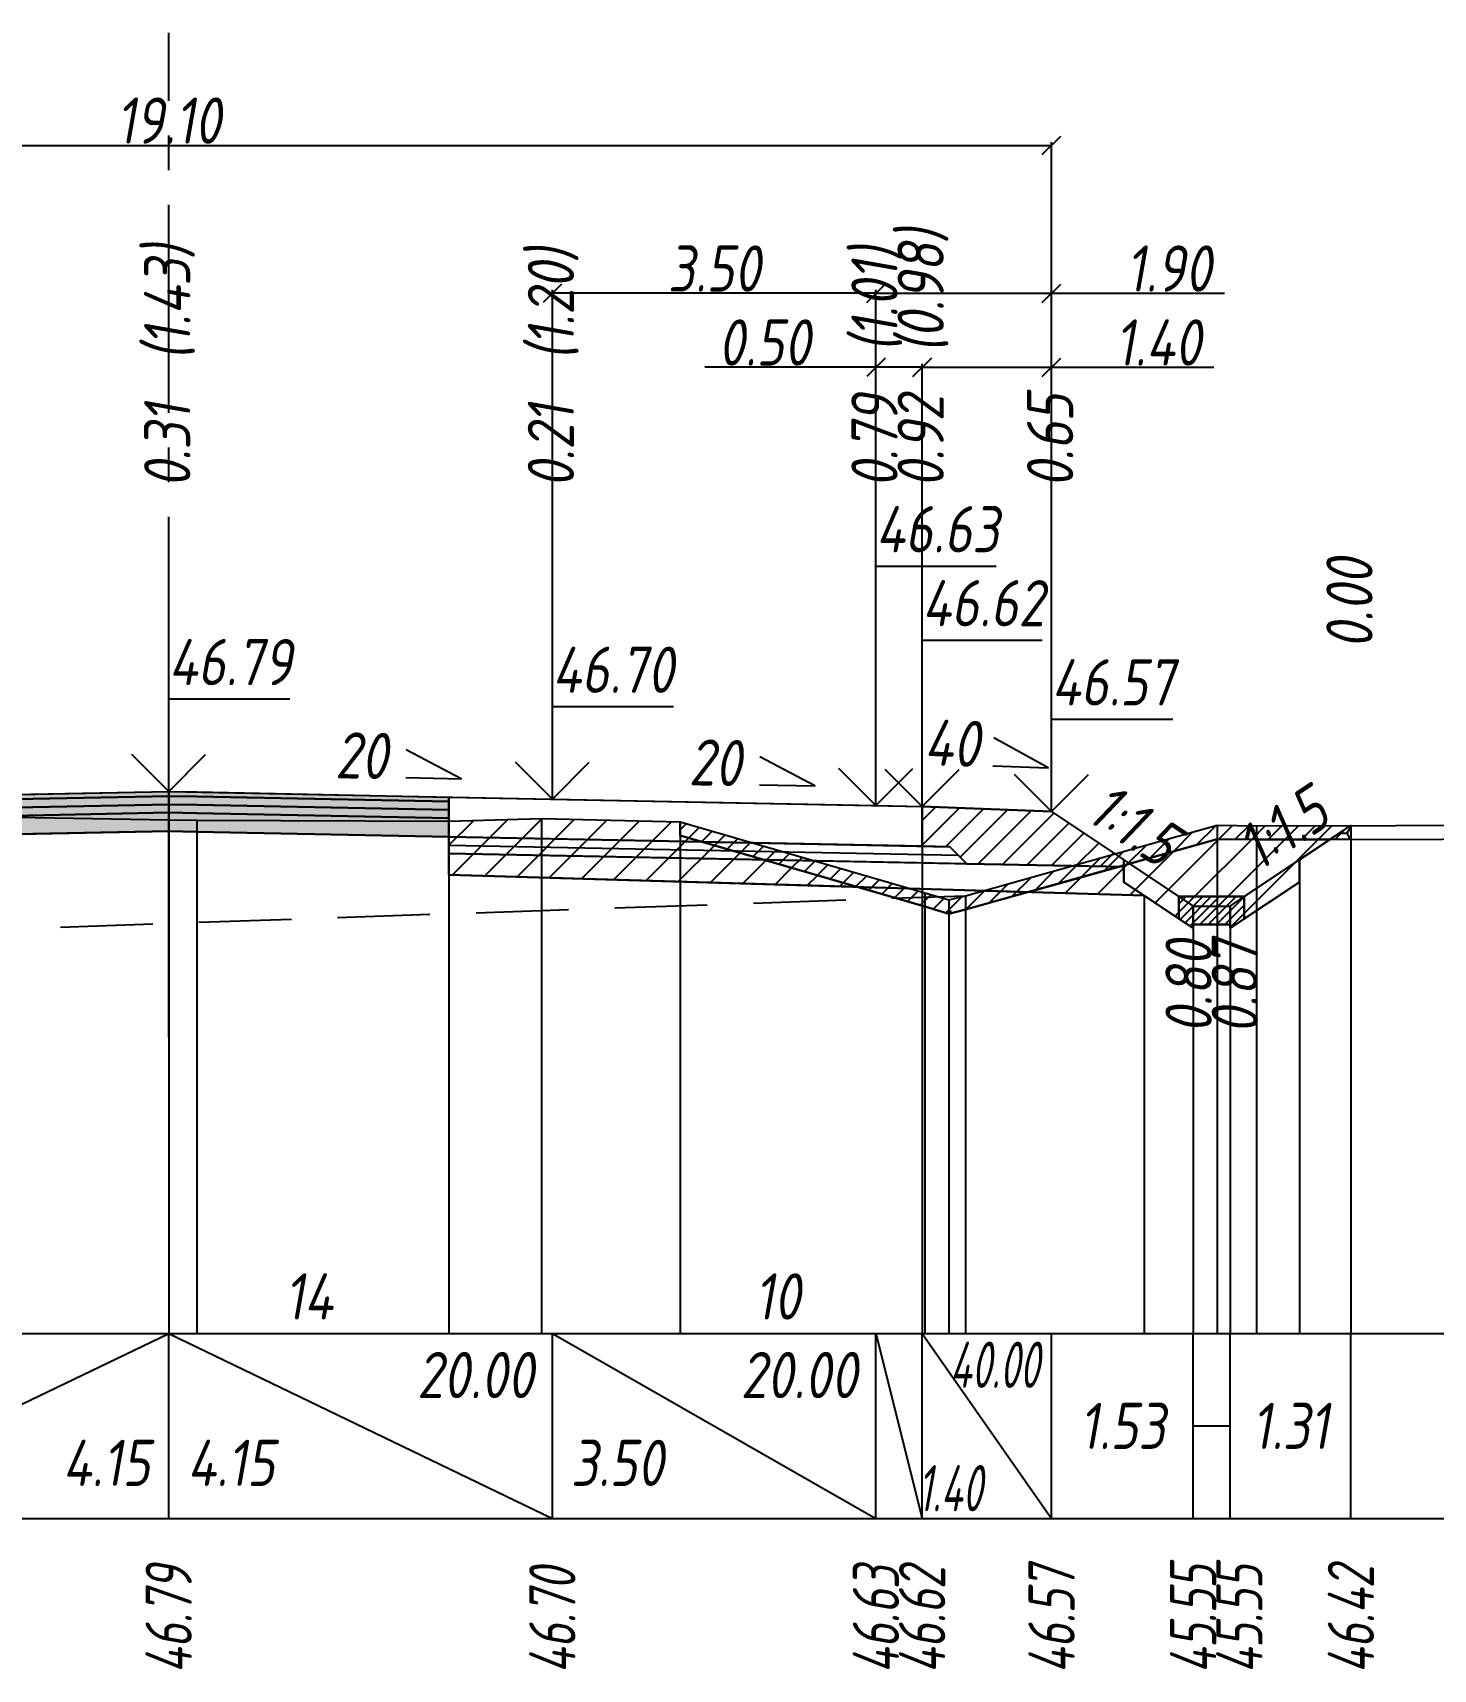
# Model space of a CAD drawing. Extents: x -717 to 1451, y -133302 to 233.
# Drawn here: x 159.9 to 235.6, y -86552.2 to -86463.7 of the extents above; entities that cross this region are included whole.
import ezdxf
from ezdxf.enums import TextEntityAlignment as Align

# ---------------------------------------------------------------- set-up
doc = ezdxf.new("R2010")
doc.units = 0
doc.linetypes.add('осевая2', pattern=[1.125, 0.75, -0.125, 0.125, -0.125])
doc.linetypes.add('штриховая', pattern=[0.75, 0.5, -0.25])
for name, color, linetype in [('Интерполированный поперечник', 2, 'Continuous'), ('Код_514', 1, 'Continuous'), ('Контур_0', 7, 'Continuous'), ('Контур_2521', 7, 'Continuous'), ('Контур_2564', 7, 'Continuous'), ('Контур_2660', 7, 'Continuous'), ('Контур_2665', 7, 'Continuous'), ('Контур_400', 7, 'Continuous'), ('Контур_508', 7, 'Continuous'), ('Контур_512', 7, 'Continuous'), ('Контур_513', 7, 'Continuous'), ('Красный поперечник', 1, 'Continuous'), ('Объём_2501', 7, 'Continuous'), ('Объём_2564', 7, 'Continuous'), ('Объём_2650', 7, 'Continuous'), ('Объём_2660', 7, 'Continuous'), ('Объём_2661', 7, 'Continuous'), ('Объём_2662', 7, 'Continuous'), ('Объём_2663', 7, 'Continuous'), ('Объём_2664', 7, 'Continuous'), ('Объём_2665', 7, 'Continuous'), ('Объём_2666', 7, 'Continuous'), ('Объём_2753', 7, 'Continuous'), ('Ось', 1, 'осевая2'), ('Откосы', 7, 'Continuous'), ('Отметки покрытия', 7, 'Continuous'), ('Рабочие отметки', 7, 'Continuous'), ('Рабочие отметки доп.', 7, 'Continuous'), ('Слои выравнивания', 7, 'Continuous'), ('Таблица', 7, 'Continuous'), ('Уклоны проезжей части', 7, 'Continuous'), ('Черный поперечник', 3, 'Continuous')]:
    doc.layers.add(name, color=color, linetype=linetype)
for name, color, linetype, true_color in [('Контур_2540', 2, 'Continuous', 0xffff00), ('Контур_2560', 2, 'Continuous', 0xffff00), ('Контур_2561', 7, 'Continuous', 0xff8040), ('Контур_2562', 3, 'Continuous', 0x00ff00), ('Контур_2563', 7, 'Continuous', 0xff8000), ('Контур_2570', 7, 'Continuous', 0x80ff00), ('Контур_2583', 3, 'Continuous', 0x00ff00), ('Контур_2584', 3, 'Continuous', 0x00ff00), ('Контур_2725', 7, 'Continuous', 0x323232), ('Контур_2736', 4, 'Continuous', 0x00ffff), ('Контур_2760', 7, 'Continuous', 0x323232), ('Контур_2761', 7, 'Continuous', 0x323232), ('Контур_2762', 7, 'Continuous', 0x323232), ('Контур_2763', 7, 'Continuous', 0x323232), ('Контур_402', 7, 'Continuous', 0xff6464), ('Контур_703', 4, 'Continuous', 0x00ffff), ('Контур_707', 4, 'Continuous', 0x00ffff), ('Контур_720', 131, 'Continuous', 0xaaffff), ('Объём_2500', 7, 'Continuous', 0xc0c0c0), ('Объём_2520', 7, 'Continuous', 0x80ffff), ('Объём_2540', 2, 'Continuous', 0xffff00), ('Объём_2560', 2, 'Continuous', 0xffff00), ('Объём_2561', 7, 'Continuous', 0xff8040), ('Объём_2562', 3, 'Continuous', 0x00ff00), ('Объём_2563', 7, 'Continuous', 0xff8000), ('Объём_2570', 7, 'Continuous', 0x80ff00), ('Объём_2580', 3, 'Continuous', 0x00ff00), ('Объём_2583', 3, 'Continuous', 0x00ff00), ('Объём_2584', 3, 'Continuous', 0x00ff00), ('Объём_2591', 3, 'Continuous', 0x00ff00), ('Объём_2595', 3, 'Continuous', 0x00ff00), ('Объём_2600', 7, 'Continuous', 0x808000), ('Объём_2620', 2, 'Continuous', 0xffff00), ('Объём_2746', 2, 'Continuous', 0xffff00)]:
    doc.layers.add(name, color=color, linetype=linetype, true_color=true_color)
doc.styles.get("Standard").update_dxf_attribs({"font": 'txt', "height": 2.5})
doc.styles.add('М', font='romand.shx', dxfattribs={"width": 0.8, "oblique": 10, "height": 2.5})
doc.dimstyles.get("Standard").update_dxf_attribs({"dimtxt": 0.18, "dimasz": 0.18, "dimexe": 0.18, "dimexo": 0.0625, "dimgap": 0.09, "dimtad": 0, "dimtih": 1, "dimtoh": 1, "dimdec": 4, "dimzin": 0, "dimdsep": 46, "dimtxsty": 'Standard', "dimcen": 0.09, "dimadec": 0, "dimazin": 0, "dimtfac": 1, "dimtdec": 4, "dimtofl": 0, "dimtmove": 0, "dimatfit": 3, "dimfxl": 1, "dimtolj": 1, "dimtzin": 0, "dimarcsym": 0})

# ---------------------------------------------------------------- blocks, each defined once
blk = doc.blocks.new('_Oblique')
at = {"color": 0, "linetype": 'ByBlock', "lineweight": -2}
blk.add_line((-0.5, -0.5), (0.5, 0.5), dxfattribs=at)
blk = doc.blocks.new('*D3379')
at = {"color": 0, "lineweight": -2, "transparency": 16777216}
for p, q in [((207.998, -86505.501), (207.998, -86481.568)), ((207.998, -86481.748), (214.998, -86481.748)), ((214.998, -86505.781), (214.998, -86481.568)), ((214.998, -86481.748), (223.772, -86481.748))]:
    blk.add_line(p, q, dxfattribs=at)
at = {"layer": 'Defpoints', "color": 0, "transparency": 16777216}
for p in [(214.998, -86481.748), (207.998, -86505.563), (214.998, -86505.843)]:
    blk.add_point(p, dxfattribs=at)
at = {"color": 0, "lineweight": -2, "transparency": 16777216, "rotation": 180}
blk.add_blockref('_Oblique', (207.998, -86481.748), dxfattribs=at)
at = {"color": 0, "lineweight": -2, "transparency": 16777216}
blk.add_blockref('_Oblique', (214.998, -86481.748), dxfattribs=at)
at = {"color": 0, "transparency": 16777216, "insert": (220.766, -86480.408), "char_height": 2.5, "width": 0.69, "attachment_point": 5, "style": 'М'}
blk.add_mtext('\\A1;1.40', dxfattribs=at)
blk = doc.blocks.new('*D3381')
at = {"color": 0, "lineweight": -2, "transparency": 16777216}
for p, q in [((205.498, -86481.748), (196.242, -86481.748)), ((205.498, -86505.451), (205.498, -86481.568)), ((207.998, -86481.748), (205.498, -86481.748)), ((207.998, -86505.501), (207.998, -86481.568))]:
    blk.add_line(p, q, dxfattribs=at)
at = {"layer": 'Defpoints', "color": 0, "transparency": 16777216}
for p in [(207.998, -86481.748), (205.498, -86505.513), (207.998, -86505.563)]:
    blk.add_point(p, dxfattribs=at)
at = {"color": 0, "lineweight": -2, "transparency": 16777216, "rotation": 180}
blk.add_blockref('_Oblique', (205.498, -86481.748), dxfattribs=at)
at = {"color": 0, "lineweight": -2, "transparency": 16777216}
blk.add_blockref('_Oblique', (207.998, -86481.748), dxfattribs=at)
at = {"color": 0, "transparency": 16777216, "insert": (199.469, -86480.408), "char_height": 2.5, "width": 0.72, "attachment_point": 5, "style": 'М'}
blk.add_mtext('\\A1;0.50', dxfattribs=at)
blk = doc.blocks.new('*D3383')
at = {"color": 0, "lineweight": -2, "transparency": 16777216}
for p, q in [((187.998, -86505.101), (187.998, -86477.568)), ((205.498, -86477.748), (187.998, -86477.748)), ((205.498, -86505.451), (205.498, -86477.568))]:
    blk.add_line(p, q, dxfattribs=at)
at = {"layer": 'Defpoints', "color": 0, "transparency": 16777216}
for p in [(187.998, -86477.748), (187.998, -86505.163), (205.498, -86505.513)]:
    blk.add_point(p, dxfattribs=at)
at = {"color": 0, "lineweight": -2, "transparency": 16777216, "rotation": 180}
blk.add_blockref('_Oblique', (187.998, -86477.748), dxfattribs=at)
at = {"color": 0, "lineweight": -2, "transparency": 16777216}
blk.add_blockref('_Oblique', (205.498, -86477.748), dxfattribs=at)
at = {"color": 0, "transparency": 16777216, "insert": (196.748, -86476.408), "char_height": 2.5, "width": 0.75, "attachment_point": 5, "style": 'М'}
blk.add_mtext('\\A1;3.50', dxfattribs=at)
blk = doc.blocks.new('*D3384')
at = {"color": 0, "lineweight": -2, "transparency": 16777216}
for p, q in [((205.498, -86505.451), (205.498, -86477.568)), ((205.498, -86477.748), (214.998, -86477.748)), ((214.998, -86505.781), (214.998, -86477.568)), ((214.998, -86477.748), (224.345, -86477.748))]:
    blk.add_line(p, q, dxfattribs=at)
at = {"layer": 'Defpoints', "color": 0, "transparency": 16777216}
for p in [(205.498, -86477.748), (205.498, -86505.513), (214.998, -86505.843)]:
    blk.add_point(p, dxfattribs=at)
at = {"color": 0, "lineweight": -2, "transparency": 16777216, "rotation": 180}
blk.add_blockref('_Oblique', (205.498, -86477.748), dxfattribs=at)
at = {"color": 0, "lineweight": -2, "transparency": 16777216}
blk.add_blockref('_Oblique', (214.998, -86477.748), dxfattribs=at)
at = {"color": 0, "transparency": 16777216, "insert": (221.34, -86476.408), "char_height": 2.5, "width": 0.69, "attachment_point": 5, "style": 'М'}
blk.add_mtext('\\A1;1.90', dxfattribs=at)
blk = doc.blocks.new('*D3386')
at = {"color": 0, "lineweight": -2, "transparency": 16777216}
for p, q in [((119.498, -86505.781), (119.498, -86469.568)), ((119.498, -86469.748), (214.998, -86469.748)), ((214.998, -86505.781), (214.998, -86469.568))]:
    blk.add_line(p, q, dxfattribs=at)
at = {"layer": 'Defpoints', "color": 0, "transparency": 16777216}
for p in [(214.998, -86469.748), (119.498, -86505.843), (214.998, -86505.843)]:
    blk.add_point(p, dxfattribs=at)
at = {"color": 0, "lineweight": -2, "transparency": 16777216, "rotation": 180}
blk.add_blockref('_Oblique', (119.498, -86469.748), dxfattribs=at)
at = {"color": 0, "lineweight": -2, "transparency": 16777216}
blk.add_blockref('_Oblique', (214.998, -86469.748), dxfattribs=at)
at = {"color": 0, "transparency": 16777216, "insert": (167.248, -86468.408), "char_height": 2.5, "width": 0.81, "attachment_point": 5, "style": 'М'}
blk.add_mtext('\\A1;19.10', dxfattribs=at)

msp = doc.modelspace()

# ---------------------------------------------------------------- hatches: boundary and pattern name
at = {"transparency": 33554681}
h = msp.add_hatch(dxfattribs=at)
h.set_pattern_fill('ANGLE', color=256)
h.set_pattern_definition([(0, (0, 0), (0, 6.985), [5.08, -1.905]), (90, (0, 0), (-6.985, 4e-16), [5.08, -1.905])])
h.paths.add_polyline_path([(208.145, -86510.914), (204.487, -86509.853), (213.734, -86510.131), (210.343, -86511.08), (209.439, -86511.301)])
at = {"layer": 'Объём_2563'}
h = msp.add_hatch(dxfattribs=at)
h.set_pattern_fill('ANSI31', color=256, scale=0.3)
h.paths.add_polyline_path([(218.905, -86508.769), (210.416, -86508.599), (209.498, -86507.681), (207.998, -86507.651), (207.998, -86505.501), (214.998, -86505.781), (218.905, -86508.385)])
at = {"layer": 'Объём_2570'}
h = msp.add_hatch(dxfattribs=at)
h.set_pattern_fill('ANSI31', color=256, scale=0.2)
h.paths.add_polyline_path([(231.187, -86507.28), (226.077, -86507.29), (223.959, -86507.267), (210.343, -86511.08), (209.439, -86511.301), (208.145, -86510.914), (194.915, -86507.078), (194.915, -86506.328), (208.145, -86510.164), (209.439, -86510.551), (210.343, -86510.33), (223.959, -86506.517), (226.077, -86506.54), (231.187, -86506.53)])
at = {"layer": 'Объём_2600'}
h = msp.add_hatch(dxfattribs=at)
h.set_pattern_fill('ANSI31', color=6, scale=0.4)
h.paths.add_polyline_path([(194.915, -86507.078), (204.487, -86509.853), (182.407, -86509.191), (182.407, -86506.301), (187.415, -86506.153), (194.915, -86506.328)])
h = msp.add_hatch(dxfattribs=at)
h.set_pattern_fill('HONEY', color=5, scale=0.3)
h.paths.add_polyline_path([(230.059, -86507.282), (231.187, -86506.53), (231.187, -86507.28)])
h = msp.add_hatch(dxfattribs=at)
h.set_pattern_fill('ANSI31', color=6, scale=0.4)
h.paths.add_polyline_path([(223.959, -86507.267), (226.077, -86507.29), (230.059, -86507.282), (228.405, -86508.385), (228.405, -86509.587), (225.42, -86511.577), (225.42, -86510.375), (221.889, -86510.375), (221.889, -86511.577), (220.002, -86510.319), (213.734, -86510.131)])
at = {"layer": 'Объём_2620'}
h = msp.add_hatch(dxfattribs=at)
h.set_pattern_fill('ANSI31', color=2, scale=0.1)
h.paths.add_polyline_path([(221.889, -86511.577), (221.889, -86510.375), (225.42, -86510.375), (225.42, -86511.577), (224.655, -86512.087), (224.655, -86511.885), (222.655, -86511.885), (222.655, -86512.087)])
at = {"layer": 'Слои выравнивания'}
for color, points in [(2, [(130.433, -86505.422), (142.164, -86505.188), (146.498, -86505.101), (153.817, -86504.955), (156.911, -86504.893), (157.123, -86504.888), (167.248, -86504.686), (167.248, -86504.936), (157.123, -86505.138), (156.911, -86505.143), (153.817, -86505.205), (146.498, -86505.351), (142.164, -86505.438), (130.433, -86505.672)]), (2, [(167.248, -86504.686), (168.776, -86504.716), (182.407, -86504.989), (182.407, -86505.239), (168.776, -86504.966), (167.248, -86504.936)]), (3, [(130.433, -86505.672), (142.164, -86505.438), (146.498, -86505.351), (153.817, -86505.205), (156.911, -86505.143), (157.123, -86505.138), (167.248, -86504.936), (167.248, -86505.386), (157.123, -86505.588), (156.911, -86505.593), (153.817, -86505.655), (146.498, -86505.801), (142.164, -86505.888), (130.433, -86506.122)]), (4, [(130.433, -86506.122), (142.164, -86505.888), (146.498, -86505.801), (153.817, -86505.655), (156.911, -86505.593), (157.123, -86505.588), (167.248, -86505.386), (167.248, -86505.836), (157.123, -86506.038), (156.911, -86506.043), (153.817, -86506.105), (146.498, -86506.251), (142.164, -86506.338), (130.433, -86506.572)]), (3, [(167.248, -86504.936), (168.776, -86504.966), (182.407, -86505.239), (182.407, -86505.689), (168.776, -86505.416), (167.248, -86505.386)]), (4, [(167.248, -86505.386), (168.776, -86505.416), (182.407, -86505.689), (182.407, -86506.139), (168.776, -86505.866), (167.248, -86505.836)]), (5, [(130.433, -86506.572), (142.164, -86506.338), (146.498, -86506.251), (153.817, -86506.105), (156.911, -86506.043), (157.123, -86506.038), (167.248, -86505.836), (167.248, -86506.836), (157.123, -86507.038), (156.911, -86507.043), (153.817, -86507.105), (146.498, -86507.251), (142.164, -86507.338), (130.433, -86507.572)]), (5, [(167.248, -86505.836), (168.776, -86505.866), (182.407, -86506.139), (182.407, -86507.139), (168.776, -86506.866), (167.248, -86506.836)])]:
    msp.add_hatch(color=color, dxfattribs=at).paths.add_polyline_path(points)

# ---------------------------------------------------------------- linework, layer by layer
at = {"layer": 'Интерполированный поперечник', "linetype": 'штриховая', "ltscale": 10, "flags": 128}
msp.add_lwpolyline([(101.428, -86514.093), (210.343, -86510.33)], dxfattribs=at)
at = {"layer": 'Код_514'}
for p, q in [((146.498, -86544), (167.248, -86534)), ((167.248, -86544), (167.248, -86534)), ((167.248, -86534), (187.998, -86544)), ((187.998, -86544), (187.998, -86534)), ((187.998, -86534), (205.498, -86544)), ((205.498, -86544), (205.498, -86534)), ((205.498, -86534), (207.998, -86544)), ((207.998, -86544), (207.998, -86534)), ((207.998, -86534), (214.998, -86544)), ((214.998, -86544), (214.998, -86534)), ((222.655, -86544), (222.655, -86534)), ((224.655, -86544), (224.655, -86534)), ((231.187, -86544), (231.187, -86534)), ((222.655, -86539), (224.655, -86539))]:
    msp.add_line(p, q, dxfattribs=at)
at = {"layer": 'Контур_0', "color": 18, "true_color": 0x000000, "flags": 128}
for points in [[(182.407, -86504.989), (207.998, -86505.501), (207.998, -86507.651), (182.407, -86507.139), (182.407, -86504.989), (182.407, -86504.989)], [(187.998, -86507.251), (209.498, -86507.681), (210.416, -86508.599), (182.407, -86508.039), (182.407, -86507.139), (187.998, -86507.251), (187.998, -86507.251)], [(207.998, -86507.651), (209.498, -86507.681), (210.416, -86508.599), (218.905, -86508.769)]]:
    msp.add_lwpolyline(points, dxfattribs=at)
at = {"layer": 'Контур_2521', "color": 18, "true_color": 0x000000, "flags": 128}
msp.add_lwpolyline([(182.407, -86507.589), (209.957, -86508.14)], dxfattribs=at)
at = {"layer": 'Контур_2540', "flags": 128}
msp.add_lwpolyline([(218.905, -86509.587), (220.002, -86510.319), (182.407, -86509.191), (182.407, -86508.039), (218.905, -86508.769), (218.905, -86509.587), (218.905, -86509.587)], dxfattribs=at)
at = {"layer": 'Контур_2560', "flags": 128}
msp.add_lwpolyline([(207.998, -86505.501), (214.998, -86505.781), (214.998, -86505.781), (214.998, -86505.781)], dxfattribs=at)
at = {"layer": 'Контур_2561', "flags": 128}
msp.add_lwpolyline([(207.998, -86505.501), (207.998, -86505.501), (214.998, -86505.781), (214.998, -86505.781), (207.998, -86505.501)], dxfattribs=at)
at = {"layer": 'Контур_2562', "flags": 128}
msp.add_lwpolyline([(214.998, -86505.781), (214.998, -86505.781), (214.998, -86505.781), (214.998, -86505.781), (214.998, -86505.781)], dxfattribs=at)
at = {"layer": 'Контур_2563', "flags": 128}
msp.add_lwpolyline([(218.905, -86508.769), (210.416, -86508.599), (209.498, -86507.681), (207.998, -86507.651), (207.998, -86505.501), (214.998, -86505.781), (218.905, -86508.385), (218.905, -86508.769), (218.905, -86508.769)], dxfattribs=at)
at = {"layer": 'Контур_2564', "flags": 128}
msp.add_lwpolyline([(207.998, -86505.501), (214.998, -86505.781)], dxfattribs=at)
at = {"layer": 'Контур_2570', "flags": 128}
msp.add_lwpolyline([(82.336, -86514.75), (98.797, -86514.393), (100.518, -86514.064), (101.428, -86514.093), (101.428, -86514.093), (113.317, -86510.11), (117.87, -86508.332), (117.87, -86507.582), (123.506, -86507.176), (130.433, -86506.679), (142.164, -86506.368), (156.911, -86506.035), (167.248, -86506.221), (168.776, -86506.248), (182.407, -86506.301), (187.415, -86506.153), (194.915, -86506.328), (194.915, -86507.078), (208.145, -86510.914), (209.439, -86511.301), (210.343, -86511.08), (223.959, -86507.267), (226.077, -86507.29), (256.187, -86507.234)], dxfattribs=at)
at = {"layer": 'Контур_2583', "flags": 128}
for points in [[(218.905, -86508.385), (222.655, -86510.885), (222.655, -86512.087), (218.905, -86509.587), (218.905, -86508.385)], [(224.655, -86510.885), (228.405, -86508.385), (228.405, -86509.587), (224.655, -86512.087), (224.655, -86510.885)]]:
    msp.add_lwpolyline(points, dxfattribs=at)
at = {"layer": 'Контур_2584', "flags": 128}
msp.add_lwpolyline([(222.655, -86510.885), (224.655, -86510.885), (224.655, -86511.885), (222.655, -86511.885), (222.655, -86510.885)], dxfattribs=at)
at = {"layer": 'Контур_2660', "flags": 128}
msp.add_lwpolyline([(182.407, -86509.191), (220.002, -86510.319)], dxfattribs=at)
at = {"layer": 'Контур_2665', "flags": 128}
msp.add_lwpolyline([(214.998, -86505.781), (214.998, -86505.781)], dxfattribs=at)
at = {"layer": 'Контур_2725', "flags": 128}
msp.add_lwpolyline([(130.433, -86507.572), (142.164, -86507.338), (146.498, -86507.251), (153.817, -86507.105), (156.911, -86507.043), (157.123, -86507.038), (167.248, -86506.836), (168.776, -86506.866), (182.407, -86507.139)], dxfattribs=at)
at = {"layer": 'Контур_2736', "flags": 128}
msp.add_lwpolyline([(214.998, -86505.781), (218.426, -86508.066), (218.426, -86508.066), (222.655, -86510.885)], dxfattribs=at)
at = {"layer": 'Контур_2760', "flags": 128}
msp.add_lwpolyline([(130.433, -86505.422), (142.164, -86505.188), (146.498, -86505.101), (153.817, -86504.955), (156.911, -86504.893), (157.123, -86504.888), (167.248, -86504.686), (168.776, -86504.716), (182.407, -86504.989)], dxfattribs=at)
at = {"layer": 'Контур_2761', "flags": 128}
msp.add_lwpolyline([(130.433, -86505.672), (142.164, -86505.438), (146.498, -86505.351), (153.817, -86505.205), (156.911, -86505.143), (157.123, -86505.138), (167.248, -86504.936), (168.776, -86504.966), (182.407, -86505.239)], dxfattribs=at)
at = {"layer": 'Контур_2762', "flags": 128}
msp.add_lwpolyline([(130.433, -86506.122), (142.164, -86505.888), (146.498, -86505.801), (153.817, -86505.655), (156.911, -86505.593), (157.123, -86505.588), (167.248, -86505.386), (168.776, -86505.416), (182.407, -86505.689)], dxfattribs=at)
at = {"layer": 'Контур_2763', "flags": 128}
msp.add_lwpolyline([(130.433, -86506.572), (142.164, -86506.338), (146.498, -86506.251), (153.817, -86506.105), (156.911, -86506.043), (157.123, -86506.038), (167.248, -86505.836), (168.776, -86505.866), (182.407, -86506.139)], dxfattribs=at)
at = {"layer": 'Контур_400', "flags": 128}
for points in [[(126.498, -86505.501), (128.998, -86505.451), (128.998, -86505.451), (128.998, -86505.451), (128.998, -86505.451), (128.998, -86505.451), (128.998, -86505.451), (146.498, -86505.101), (167.248, -86504.686)], [(167.248, -86504.686), (187.998, -86505.101), (205.498, -86505.451), (205.498, -86505.451), (205.498, -86505.451), (205.498, -86505.451), (205.498, -86505.451), (205.498, -86505.451), (207.998, -86505.501)]]:
    msp.add_lwpolyline(points, dxfattribs=at)
at = {"layer": 'Контур_402', "flags": 128}
msp.add_lwpolyline([(112.607, -86510.375), (130.433, -86509.84), (130.433, -86507.572), (167.248, -86506.836), (182.407, -86507.139), (182.407, -86509.191), (220.002, -86510.319)], dxfattribs=at)
at = {"layer": 'Контур_508', "flags": 128}
msp.add_lwpolyline([(107.336, -86513.889), (112.607, -86510.375), (130.433, -86509.84), (130.433, -86507.572), (167.248, -86506.836), (182.407, -86507.139), (182.407, -86509.191), (220.002, -86510.319), (222.655, -86512.087), (222.655, -86511.885), (224.655, -86511.885), (224.655, -86512.087), (228.405, -86509.587), (228.405, -86508.385), (231.187, -86506.53)], dxfattribs=at)
at = {"layer": 'Контур_512', "flags": 128}
msp.add_lwpolyline([(182.407, -86509.191), (220.002, -86510.319), (222.655, -86512.087), (222.655, -86511.885), (224.655, -86511.885), (224.655, -86512.087), (228.405, -86509.587), (228.405, -86508.385), (231.187, -86506.53)], dxfattribs=at)
at = {"layer": 'Контур_513', "flags": 128}
msp.add_lwpolyline([(107.336, -86513.889), (112.607, -86510.375), (130.433, -86509.84), (130.433, -86507.572), (167.248, -86506.836), (182.407, -86507.139), (182.407, -86509.191), (220.002, -86510.319), (222.655, -86512.087), (222.655, -86511.885), (224.655, -86511.885), (224.655, -86512.087), (228.405, -86509.587), (228.405, -86508.385), (231.187, -86506.53)], dxfattribs=at)
at = {"layer": 'Контур_703', "flags": 128}
for points in [[(214.998, -86505.781), (218.426, -86508.066)], [(218.426, -86508.066), (222.655, -86510.885)]]:
    msp.add_lwpolyline(points, dxfattribs=at)
at = {"layer": 'Контур_707', "flags": 128}
msp.add_lwpolyline([(224.655, -86510.885), (231.187, -86506.53)], dxfattribs=at)
at = {"layer": 'Контур_720', "flags": 128}
msp.add_lwpolyline([(222.655, -86510.885), (224.655, -86510.885)], dxfattribs=at)
at = {"layer": 'Красный поперечник'}
for p, q in [((146.498, -86505.101), (167.248, -86504.686)), ((167.248, -86504.686), (187.998, -86505.101)), ((187.998, -86505.101), (205.498, -86505.451)), ((205.498, -86505.451), (207.998, -86505.501)), ((207.998, -86505.501), (214.998, -86505.781)), ((214.998, -86505.781), (222.655, -86510.885)), ((224.655, -86510.885), (231.187, -86506.53)), ((231.187, -86506.53), (231.187, -86534)), ((228.405, -86508.385), (228.405, -86534)), ((182.407, -86509.191), (182.407, -86534)), ((228.405, -86509.587), (228.405, -86534)), ((220.002, -86510.319), (220.002, -86534)), ((222.655, -86510.885), (224.655, -86510.885)), ((222.655, -86511.885), (222.655, -86534)), ((224.655, -86511.885), (224.655, -86534)), ((222.655, -86512.087), (222.655, -86534)), ((224.655, -86512.087), (224.655, -86534))]:
    msp.add_line(p, q, dxfattribs=at)
at = {"layer": 'Объём_2500', "color": 18, "true_color": 0x000000, "flags": 128}
msp.add_lwpolyline([(182.407, -86504.989), (207.998, -86505.501), (207.998, -86507.651), (182.407, -86507.139), (182.407, -86504.989), (182.407, -86504.989)], dxfattribs=at)
at = {"layer": 'Объём_2501', "flags": 128}
for points in [[(126.498, -86505.501), (128.998, -86505.451), (128.998, -86505.451), (128.998, -86505.451), (128.998, -86505.451), (128.998, -86505.451), (128.998, -86505.451), (146.498, -86505.101), (167.248, -86504.686)], [(167.248, -86504.686), (187.998, -86505.101), (205.498, -86505.451), (205.498, -86505.451), (205.498, -86505.451), (205.498, -86505.451), (205.498, -86505.451), (205.498, -86505.451), (207.998, -86505.501)]]:
    msp.add_lwpolyline(points, dxfattribs=at)
at = {"layer": 'Объём_2520', "color": 250, "flags": 128}
msp.add_lwpolyline([(187.998, -86507.251), (209.498, -86507.681), (210.416, -86508.599), (182.407, -86508.039), (182.407, -86507.139), (187.998, -86507.251), (187.998, -86507.251)], dxfattribs=at)
at = {"layer": 'Объём_2540', "flags": 128}
msp.add_lwpolyline([(218.905, -86509.587), (220.002, -86510.319), (182.407, -86509.191), (182.407, -86508.039), (218.905, -86508.769), (218.905, -86509.587), (218.905, -86509.587)], dxfattribs=at)
at = {"layer": 'Объём_2560', "flags": 128}
msp.add_lwpolyline([(207.998, -86505.501), (214.998, -86505.781), (214.998, -86505.781), (214.998, -86505.781)], dxfattribs=at)
at = {"layer": 'Объём_2561', "flags": 128}
msp.add_lwpolyline([(207.998, -86505.501), (207.998, -86505.501), (214.998, -86505.781), (214.998, -86505.781), (207.998, -86505.501)], dxfattribs=at)
at = {"layer": 'Объём_2562', "flags": 128}
msp.add_lwpolyline([(214.998, -86505.781), (214.998, -86505.781), (214.998, -86505.781), (214.998, -86505.781), (214.998, -86505.781)], dxfattribs=at)
at = {"layer": 'Объём_2563', "color": 250, "flags": 128}
msp.add_lwpolyline([(218.905, -86508.769), (210.416, -86508.599), (209.498, -86507.681), (207.998, -86507.651), (207.998, -86505.501), (214.998, -86505.781), (218.905, -86508.385), (218.905, -86508.769), (218.905, -86508.769)], dxfattribs=at)
at = {"layer": 'Объём_2564', "flags": 128}
msp.add_lwpolyline([(207.998, -86505.501), (214.998, -86505.781)], dxfattribs=at)
at = {"layer": 'Объём_2570', "flags": 128}
msp.add_lwpolyline([(231.187, -86507.28), (226.077, -86507.29), (223.959, -86507.267), (210.343, -86511.08), (209.439, -86511.301), (208.145, -86510.914), (194.915, -86507.078), (194.915, -86506.328), (208.145, -86510.164), (209.439, -86510.551), (210.343, -86510.33), (223.959, -86506.517), (226.077, -86506.54), (231.187, -86506.53), (231.187, -86507.28), (231.187, -86507.28)], dxfattribs=at)
at = {"layer": 'Объём_2580', "flags": 128}
for points in [[(228.405, -86508.385), (231.187, -86506.53)], [(218.426, -86508.066), (218.905, -86508.385)]]:
    msp.add_lwpolyline(points, dxfattribs=at)
at = {"layer": 'Объём_2583', "flags": 128}
for points in [[(218.905, -86508.385), (222.655, -86510.885), (222.655, -86512.087), (218.905, -86509.587), (218.905, -86508.385)], [(224.655, -86510.885), (228.405, -86508.385), (228.405, -86509.587), (224.655, -86512.087), (224.655, -86510.885)]]:
    msp.add_lwpolyline(points, dxfattribs=at)
at = {"layer": 'Объём_2584', "flags": 128}
msp.add_lwpolyline([(222.655, -86510.885), (224.655, -86510.885), (224.655, -86511.885), (222.655, -86511.885), (222.655, -86510.885)], dxfattribs=at)
at = {"layer": 'Объём_2591', "flags": 128}
for points in [[(218.905, -86508.385), (222.655, -86510.885)], [(224.655, -86510.885), (228.405, -86508.385)]]:
    msp.add_lwpolyline(points, dxfattribs=at)
at = {"layer": 'Объём_2595', "flags": 128}
msp.add_lwpolyline([(222.655, -86510.885), (224.655, -86510.885)], dxfattribs=at)
at = {"layer": 'Объём_2600', "color": 5, "flags": 128}
for points in [[(230.059, -86507.282), (231.187, -86506.53), (231.187, -86507.28), (230.059, -86507.282), (230.059, -86507.282)], [(208.145, -86510.914), (204.487, -86509.853), (213.734, -86510.131), (210.343, -86511.08), (209.439, -86511.301), (208.145, -86510.914), (208.145, -86510.914)]]:
    msp.add_lwpolyline(points, dxfattribs=at)
at = {"layer": 'Объём_2620', "flags": 128}
msp.add_lwpolyline([(221.889, -86511.577), (221.889, -86510.375), (225.42, -86510.375), (225.42, -86511.577), (224.655, -86512.087), (224.655, -86511.885), (222.655, -86511.885), (222.655, -86512.087), (221.889, -86511.577), (221.889, -86511.577)], dxfattribs=at)
at = {"layer": 'Объём_2650', "color": 6, "flags": 128}
for points in [[(194.915, -86507.078), (204.487, -86509.853), (182.407, -86509.191), (182.407, -86506.301), (187.415, -86506.153), (194.915, -86506.328), (194.915, -86507.078), (194.915, -86507.078)], [(223.959, -86507.267), (226.077, -86507.29), (230.059, -86507.282), (228.405, -86508.385), (228.405, -86509.587), (225.42, -86511.577), (225.42, -86510.375), (221.889, -86510.375), (221.889, -86511.577), (220.002, -86510.319), (213.734, -86510.131), (223.959, -86507.267), (223.959, -86507.267)]]:
    msp.add_lwpolyline(points, dxfattribs=at)
at = {"layer": 'Объём_2660', "flags": 128}
msp.add_lwpolyline([(182.407, -86509.191), (220.002, -86510.319)], dxfattribs=at)
at = {"layer": 'Объём_2661', "flags": 128}
msp.add_lwpolyline([(214.998, -86505.781), (218.426, -86508.066), (221.889, -86510.375)], dxfattribs=at)
at = {"layer": 'Объём_2662', "flags": 128}
msp.add_lwpolyline([(225.42, -86510.375), (231.187, -86506.53)], dxfattribs=at)
at = {"layer": 'Объём_2663', "flags": 128}
for points in [[(221.889, -86510.375), (222.655, -86510.885)], [(224.655, -86510.885), (225.42, -86510.375)]]:
    msp.add_lwpolyline(points, dxfattribs=at)
at = {"layer": 'Объём_2664', "flags": 128}
msp.add_lwpolyline([(222.655, -86510.885), (224.655, -86510.885)], dxfattribs=at)
at = {"layer": 'Объём_2665', "flags": 128}
msp.add_lwpolyline([(214.998, -86505.781), (214.998, -86505.781)], dxfattribs=at)
at = {"layer": 'Объём_2666', "flags": 128}
msp.add_lwpolyline([(214.998, -86505.781), (218.426, -86508.066), (218.426, -86508.066), (221.889, -86510.375)], dxfattribs=at)
at = {"layer": 'Объём_2746', "flags": 128}
for points in [[(187.415, -86506.153), (194.915, -86506.328), (194.915, -86507.078), (204.487, -86509.853), (182.407, -86509.191), (182.407, -86506.301), (187.415, -86506.153), (187.415, -86506.153)], [(219.219, -86508.595), (222.655, -86510.885), (224.655, -86510.885), (228.405, -86508.385), (228.405, -86509.587), (224.655, -86512.087), (224.655, -86511.885), (222.655, -86511.885), (222.655, -86512.087), (220.002, -86510.319), (213.734, -86510.131), (219.219, -86508.595), (219.219, -86508.595)]]:
    msp.add_lwpolyline(points, dxfattribs=at)
at = {"layer": 'Объём_2753', "flags": 128}
msp.add_lwpolyline([(182.407, -86504.989), (182.407, -86504.989)], dxfattribs=at)
at = {"layer": 'Ось', "ltscale": 15}
msp.add_line((167.248, -86517.971), (167.248, -86463.657), dxfattribs=at)
at = {"layer": 'Отметки покрытия', "color": 1}
for p, q in [((205.498, -86505.451), (205.498, -86492.501)), ((205.498, -86492.501), (211.998, -86492.501)), ((207.998, -86505.501), (207.998, -86496.501)), ((207.998, -86496.501), (214.498, -86496.501)), ((167.248, -86504.686), (167.248, -86499.686)), ((167.248, -86499.686), (173.798, -86499.686)), ((187.998, -86505.101), (187.998, -86500.101)), ((187.998, -86500.101), (194.548, -86500.101)), ((214.998, -86505.781), (214.998, -86500.781)), ((214.998, -86500.781), (221.548, -86500.781)), ((167.248, -86504.686), (165.248, -86502.686)), ((167.248, -86504.686), (169.248, -86502.686)), ((187.998, -86505.101), (185.998, -86503.101)), ((187.998, -86505.101), (189.998, -86503.101)), ((205.498, -86505.451), (203.498, -86503.451)), ((205.498, -86505.451), (207.498, -86503.451)), ((207.998, -86505.501), (205.998, -86503.501)), ((207.998, -86505.501), (209.998, -86503.501)), ((214.998, -86505.781), (212.998, -86503.781)), ((214.998, -86505.781), (216.998, -86503.781))]:
    msp.add_line(p, q, dxfattribs=at)
at = {"layer": 'Слои выравнивания'}
for p, q in [((167.248, -86504.686), (167.248, -86534)), ((182.407, -86504.989), (182.407, -86534)), ((207.998, -86505.501), (207.998, -86534))]:
    msp.add_line(p, q, dxfattribs=at)
at = {"layer": 'Слои выравнивания', "color": 2, "flags": 128}
for points in [[(130.433, -86505.422), (142.164, -86505.188), (146.498, -86505.101), (153.817, -86504.955), (156.911, -86504.893), (157.123, -86504.888), (167.248, -86504.686), (167.248, -86504.936), (157.123, -86505.138), (156.911, -86505.143), (153.817, -86505.205), (146.498, -86505.351), (142.164, -86505.438), (130.433, -86505.672)], [(167.248, -86504.686), (168.776, -86504.716), (182.407, -86504.989), (182.407, -86505.239), (168.776, -86504.966), (167.248, -86504.936)]]:
    msp.add_lwpolyline(points, close=True, dxfattribs=at)
at = {"layer": 'Слои выравнивания', "color": 3, "flags": 128}
for points in [[(130.433, -86505.672), (142.164, -86505.438), (146.498, -86505.351), (153.817, -86505.205), (156.911, -86505.143), (157.123, -86505.138), (167.248, -86504.936), (167.248, -86505.386), (157.123, -86505.588), (156.911, -86505.593), (153.817, -86505.655), (146.498, -86505.801), (142.164, -86505.888), (130.433, -86506.122)], [(167.248, -86504.936), (168.776, -86504.966), (182.407, -86505.239), (182.407, -86505.689), (168.776, -86505.416), (167.248, -86505.386)]]:
    msp.add_lwpolyline(points, close=True, dxfattribs=at)
at = {"layer": 'Слои выравнивания', "color": 4, "flags": 128}
for points in [[(130.433, -86506.122), (142.164, -86505.888), (146.498, -86505.801), (153.817, -86505.655), (156.911, -86505.593), (157.123, -86505.588), (167.248, -86505.386), (167.248, -86505.836), (157.123, -86506.038), (156.911, -86506.043), (153.817, -86506.105), (146.498, -86506.251), (142.164, -86506.338), (130.433, -86506.572)], [(167.248, -86505.386), (168.776, -86505.416), (182.407, -86505.689), (182.407, -86506.139), (168.776, -86505.866), (167.248, -86505.836)]]:
    msp.add_lwpolyline(points, close=True, dxfattribs=at)
at = {"layer": 'Слои выравнивания', "color": 5, "flags": 128}
for points in [[(130.433, -86506.572), (142.164, -86506.338), (146.498, -86506.251), (153.817, -86506.105), (156.911, -86506.043), (157.123, -86506.038), (167.248, -86505.836), (167.248, -86506.836), (157.123, -86507.038), (156.911, -86507.043), (153.817, -86507.105), (146.498, -86507.251), (142.164, -86507.338), (130.433, -86507.572)], [(167.248, -86505.836), (168.776, -86505.866), (182.407, -86506.139), (182.407, -86507.139), (168.776, -86506.866), (167.248, -86506.836)]]:
    msp.add_lwpolyline(points, close=True, dxfattribs=at)
at = {"layer": 'Таблица'}
for p, q in [((82.336, -86534), (256.187, -86534)), ((82.336, -86544), (256.187, -86544))]:
    msp.add_line(p, q, dxfattribs=at)
at = {"layer": 'Уклоны проезжей части', "color": 1, "flags": 128}
for points in [[(211.818, -86503.295), (214.816, -86503.415), (211.878, -86501.796)], [(180.071, -86503.941), (183.07, -86504.001), (180.101, -86502.441)], [(199.196, -86504.323), (202.195, -86504.383), (199.226, -86502.823)]]:
    msp.add_lwpolyline(points, dxfattribs=at)
at = {"layer": 'Черный поперечник', "color": 7}
for p, q in [((167.248, -86506.221), (167.248, -86534)), ((168.776, -86506.248), (168.776, -86534)), ((182.407, -86506.301), (182.407, -86534)), ((187.415, -86506.153), (187.415, -86534)), ((194.915, -86506.328), (194.915, -86534)), ((223.959, -86506.517), (223.959, -86534)), ((226.077, -86506.54), (226.077, -86534)), ((208.145, -86510.164), (208.145, -86534)), ((209.439, -86510.551), (209.439, -86534)), ((210.343, -86510.33), (210.343, -86534))]:
    msp.add_line(p, q, dxfattribs=at)
at = {"layer": 'Черный поперечник', "flags": 128}
msp.add_lwpolyline([(82.336, -86514), (98.797, -86513.643), (100.518, -86513.314), (101.428, -86513.343), (113.317, -86509.36), (117.87, -86507.582), (123.506, -86507.176), (130.433, -86506.679), (142.164, -86506.368), (156.911, -86506.035), (167.248, -86506.221), (168.776, -86506.248), (182.407, -86506.301), (187.415, -86506.153), (194.915, -86506.328), (208.145, -86510.164), (209.439, -86510.551), (210.343, -86510.33), (223.959, -86506.517), (226.077, -86506.54), (256.187, -86506.484)], dxfattribs=at)

# ---------------------------------------------------------------- texts
at = {"layer": 'Код_514', "style": 'М', "oblique": 10}
for s, width, p in [('20.00', 0.8, (186.998, -86535)), ('20.00', 0.8, (204.498, -86535)), ('40.00', 0.6, (214.34, -86534.444))]:
    msp.add_text(s, height=2.5, dxfattribs=dict(at, width=width)).set_placement(p, align=Align.TOP_RIGHT)
at = {"layer": 'Код_514', "style": 'М', "oblique": 10, "width": 0.8}
for s, p in [('1.53', (218.826, -86539)), ('1.31', (227.921, -86539))]:
    msp.add_text(s, height=2.5, dxfattribs=at).set_placement(p, align=Align.MIDDLE_CENTER)
msp.add_text('4.15', height=2.5, dxfattribs=at).set_placement((166.248, -86543), align=Align.BOTTOM_RIGHT)
at = {"layer": 'Код_514', "style": 'М', "oblique": 10}
for s, width, p in [('4.15', 0.8, (168.248, -86543)), ('3.50', 0.8, (188.998, -86543)), ('1.40', 0.6, (207.758, -86544.368))]:
    msp.add_text(s, height=2.5, dxfattribs=dict(at, width=width)).set_placement(p, align=Align.BOTTOM_LEFT)
at = {"layer": 'Код_514', "style": 'М', "oblique": 10, "width": 0.7}
for s, p in [('46.79', (167.248, -86552.382)), ('46.70', (187.998, -86552.382)), ('46.63', (205.498, -86552.382)), ('46.62', (207.998, -86552.382)), ('46.57', (214.998, -86552.382)), ('45.55', (222.655, -86552.382)), ('45.55', (225.155, -86552.382)), ('46.42', (231.187, -86552.382))]:
    msp.add_text(s, height=2.5, rotation=90, dxfattribs=at).set_placement(p, align=Align.MIDDLE_LEFT)
at = {"layer": 'Откосы', "color": 1, "style": 'М', "oblique": 10, "width": 0.8}
for s, rotation, p in [('40', 357.70938, (209.543, -86504.074)), ('20', 358.85423, (177.643, -86504.75)), ('20', 358.85423, (196.768, -86505.132)), ('1:1.5', 326.30994, (218.389, -86508.162)), ('1:1.5', 33.69007, (228.634, -86508.326))]:
    msp.add_text(s, height=2.5, rotation=rotation, dxfattribs=at).set_placement(p, align=Align.BOTTOM_CENTER)
at = {"layer": 'Отметки покрытия', "color": 1, "style": 'М', "oblique": 10, "width": 0.8}
for s, p in [('46.63', (205.498, -86492.508)), ('46.62', (207.998, -86496.508)), ('46.79', (167.248, -86499.693)), ('46.70', (187.998, -86500.108)), ('46.57', (214.998, -86500.788))]:
    msp.add_text(s, height=2.5, dxfattribs=at).set_placement(p, align=Align.BOTTOM_LEFT)
at = {"layer": 'Рабочие отметки', "color": 1, "style": 'М', "oblique": 10, "width": 0.8}
for s, p in [('0.31', (167.17, -86488.251)), ('0.21', (187.92, -86488.251)), ('0.79', (205.42, -86488.251)), ('0.92', (207.92, -86488.251)), ('0.65', (214.92, -86488.251)), ('0.00', (231.109, -86496.961))]:
    msp.add_text(s, height=2.5, rotation=90, dxfattribs=at).set_placement(p, align=Align.MIDDLE_LEFT)
for s, p in [('0.80', (222.408, -86512.717)), ('0.87', (224.908, -86512.717))]:
    msp.add_text(s, height=2.5, rotation=90, dxfattribs=at).set_placement(p, align=Align.MIDDLE_RIGHT)
at = {"layer": 'Рабочие отметки доп.', "color": 1, "style": 'М', "oblique": 10, "width": 0.8}
for s, p in [('(0.98)', (207.92, -86480.951)), ('(1.43)', (167.17, -86481.351)), ('(1.20)', (187.92, -86481.351)), ('(1.01)', (205.42, -86480.901))]:
    msp.add_text(s, height=2.5, rotation=90, dxfattribs=at).set_placement(p, align=Align.MIDDLE_LEFT)
at = {"layer": 'Слои выравнивания', "style": 'М', "oblique": 10, "width": 0.8}
for s, p in [('14', (174.828, -86534)), ('10', (200.18, -86534))]:
    msp.add_text(s, height=2.5, dxfattribs=at).set_placement(p, align=Align.BOTTOM_CENTER)

# ---------------------------------------------------------------- dimensions: what is measured, and where the dimension line sits
at = {"color": 5}
dim = msp.add_linear_dim(base=(214.998, -86469.748), p1=(119.498, -86505.843), p2=(214.998, -86505.843), angle=180, dimstyle='Standard', override={"dimtxt": 2.5, "dimasz": 1, "dimtad": 1, "dimdec": 2, "dimlfac": 0.2, "dimtxsty": 'М', "dimblk1": 'Oblique', "dimblk2": 'Oblique', "dimsah": 1}, dxfattribs=at)
dim.commit()
dim.dimension.update_dxf_attribs({"geometry": '*D3386', "text_midpoint": (167.248, -86468.408)})
dim = msp.add_linear_dim(base=(187.998, -86477.748), p1=(205.498, -86505.513), p2=(187.998, -86505.163), dimstyle='Standard', override={"dimtxt": 2.5, "dimasz": 1, "dimtad": 1, "dimdec": 2, "dimlfac": 0.2, "dimtxsty": 'М', "dimblk1": 'Oblique', "dimblk2": 'Oblique', "dimsah": 1}, dxfattribs=at)
dim.commit()
dim.dimension.update_dxf_attribs({"geometry": '*D3383', "text_midpoint": (196.748, -86476.408)})
dim = msp.add_linear_dim(base=(205.498, -86477.748), p1=(214.998, -86505.843), p2=(205.498, -86505.513), dimstyle='Standard', override={"dimtxt": 2.5, "dimasz": 1, "dimtad": 1, "dimdec": 2, "dimlfac": 0.2, "dimtxsty": 'М', "dimblk1": 'Oblique', "dimblk2": 'Oblique', "dimsah": 1}, dxfattribs=at)
dim.commit()
dim.dimension.update_dxf_attribs({"geometry": '*D3384', "text_midpoint": (221.34, -86477.748), "dimtype": 160})
for base, p1, p2, picture, middle in [((207.998, -86481.748), (205.498, -86505.513), (207.998, -86505.563), '*D3381', (199.469, -86481.748)), ((214.998, -86481.748), (207.998, -86505.563), (214.998, -86505.843), '*D3379', (220.766, -86481.748))]:
    dim = msp.add_linear_dim(base=base, p1=p1, p2=p2, angle=180, dimstyle='Standard', override={"dimtxt": 2.5, "dimasz": 1, "dimtad": 1, "dimdec": 2, "dimlfac": 0.2, "dimtxsty": 'М', "dimblk1": 'Oblique', "dimblk2": 'Oblique', "dimsah": 1}, dxfattribs=at)
    dim.commit()
    dim.dimension.update_dxf_attribs({"geometry": picture, "text_midpoint": middle, "dimtype": 160})

doc.saveas('drawing.dxf')
